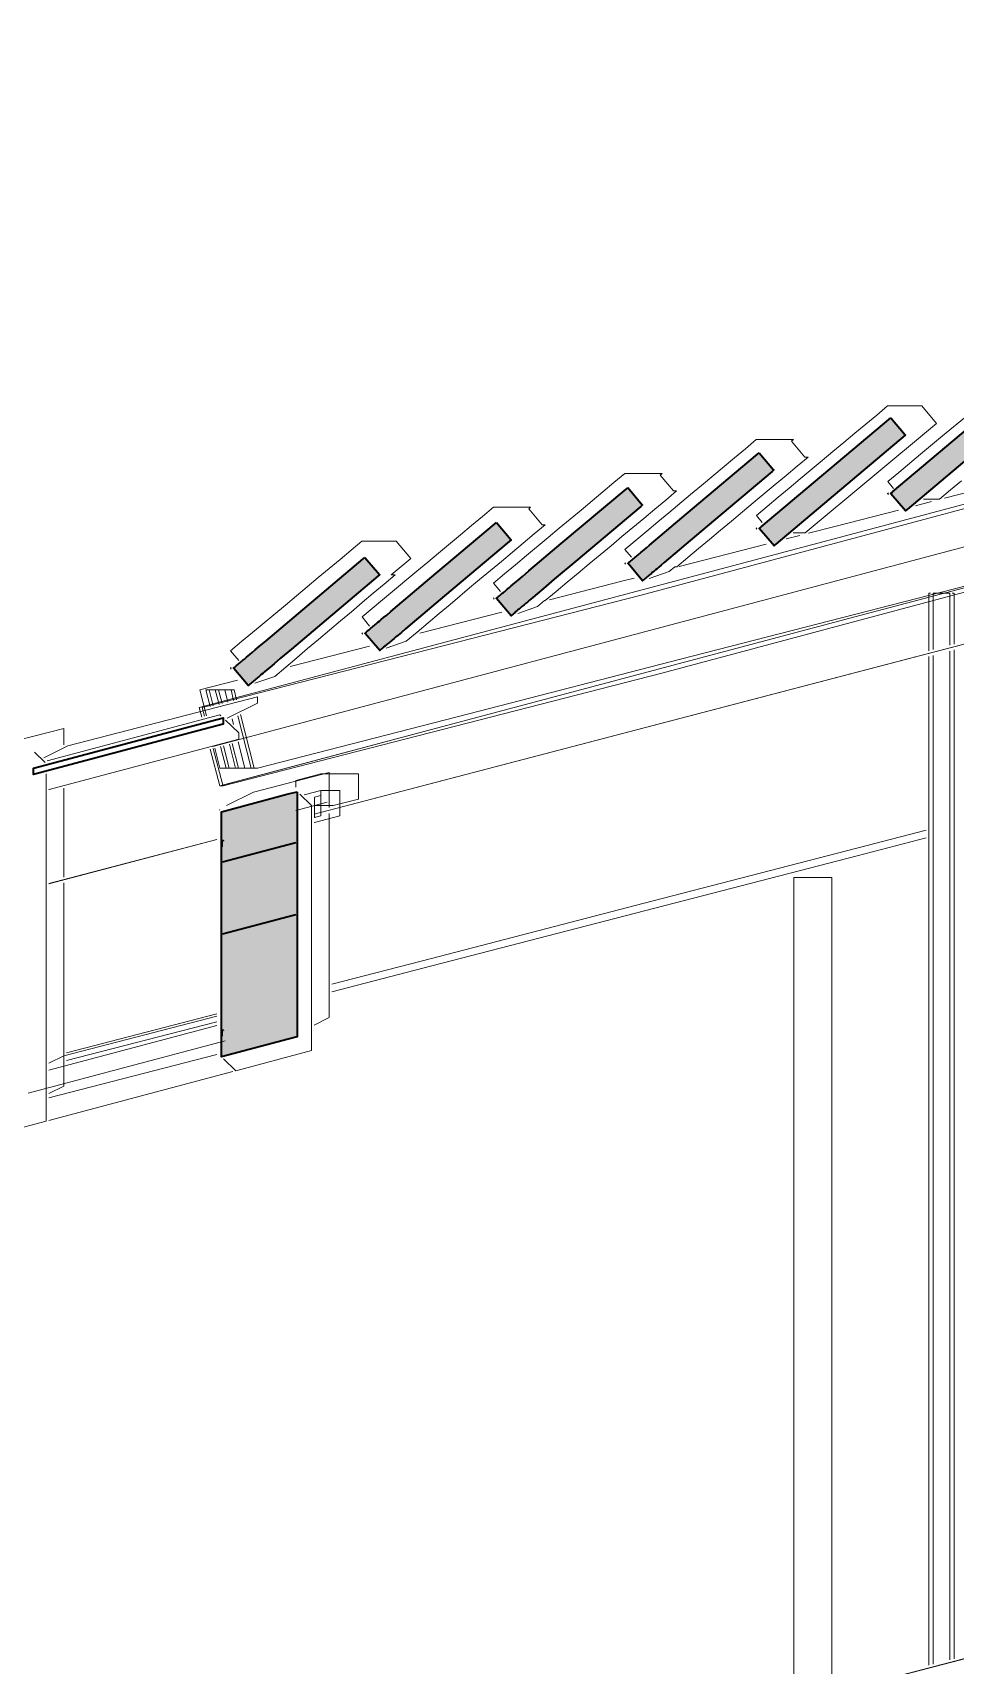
# Model space of a CAD drawing. Header units: millimetres. Extents: x 0 to 135734, y 0 to 59400.
# Drawn here: x 37392 to 38122, y 32858 to 34150 of the extents above; entities that cross this region are included whole.
import ezdxf

# ---------------------------------------------------------------- set-up
doc = ezdxf.new("R2010")
doc.units = ezdxf.units.MM
for name, color, linetype, lineweight in [('01_切断（構造・壁）', 7, 'Continuous', 35), ('03_切断（ガラス）', 5, 'Continuous', 13), ('05_断熱（仮）', 2, 'Continuous', 9), ('10_見えがかり', 7, 'Continuous', 13), ('11_見えがかり（家具）', 8, 'Continuous', 9), ('12_見えがかり（ガラス）', 5, 'Continuous', 9)]:
    doc.layers.add(name, color=color, linetype=linetype, lineweight=lineweight)

msp = doc.modelspace()

# ---------------------------------------------------------------- hatches: boundary and pattern name
at = {"layer": '01_切断（構造・壁）'}
for points in [[(38175.1, 33872.6), (38186.5, 33859), (38186.7, 33858.8), (38084.2, 33772.4), (38083.5, 33771.8), (38083.4, 33771.8), (38083.3, 33771.7), (38083.3, 33771.7), (38083.2, 33771.6), (38083.2, 33771.6), (38083.1, 33771.5), (38083.1, 33771.5), (38083, 33771.4), (38082.9, 33771.4), (38082.9, 33771.3), (38082.8, 33771.3), (38082.8, 33771.2), (38071.3, 33784.8), (38071.2, 33785), (38071.2, 33785), (38071.3, 33785.1), (38071.3, 33785.1), (38071.4, 33785.2), (38071.5, 33785.2), (38071.5, 33785.3), (38071.6, 33785.3), (38071.6, 33785.4), (38071.7, 33785.4), (38071.8, 33785.5), (38071.8, 33785.5), (38071.9, 33785.6), (38072.6, 33786.2)], [(38071.1, 33844.9), (38082.5, 33831.4), (38082.7, 33831.2), (37980.2, 33744.8), (37979.5, 33744.2), (37979.4, 33744.1), (37979.4, 33744.1), (37979.3, 33744), (37979.2, 33744), (37979.2, 33743.9), (37979.1, 33743.9), (37979.1, 33743.8), (37979, 33743.8), (37978.9, 33743.7), (37978.9, 33743.7), (37978.8, 33743.6), (37978.8, 33743.6), (37967.3, 33757.1), (37967.2, 33757.3), (37967.2, 33757.4), (37967.3, 33757.4), (37967.3, 33757.5), (37967.4, 33757.5), (37967.5, 33757.6), (37967.5, 33757.6), (37967.6, 33757.7), (37967.6, 33757.7), (37967.7, 33757.8), (37967.8, 33757.8), (37967.8, 33757.9), (37967.9, 33757.9), (37968.6, 33758.5)], [(37967.1, 33817.3), (37978.5, 33803.7), (37978.7, 33803.6), (37977.3, 33802.4), (37926, 33759.2), (37908.9, 33744.8), (37900.4, 33737.6), (37895.3, 33733.2), (37891.9, 33730.3), (37889.4, 33728.3), (37887.6, 33726.7), (37886.2, 33725.5), (37885, 33724.6), (37884.1, 33723.8), (37883.3, 33723.1), (37882.5, 33722.5), (37881.8, 33721.8), (37881, 33721.2), (37880.2, 33720.5), (37879.4, 33719.9), (37878.6, 33719.2), (37877.9, 33718.6), (37877.1, 33717.9), (37876.3, 33717.2), (37875.5, 33716.6), (37874.8, 33715.9), (37863.3, 33729.5), (37863.2, 33729.7), (37863.9, 33730.4), (37864.7, 33731), (37865.5, 33731.7), (37866.3, 33732.3), (37867, 33733), (37867.8, 33733.6), (37868.6, 33734.3), (37869.4, 33734.9), (37870.2, 33735.6), (37870.9, 33736.2), (37871.7, 33736.9), (37872.5, 33737.6), (37873.4, 33738.3), (37874.6, 33739.3), (37876, 33740.5), (37877.8, 33742), (37880.2, 33744.1), (37883.7, 33747), (37888.8, 33751.3), (37897.3, 33758.5), (37914.4, 33772.9), (37965.6, 33816.1)], [(37863.1, 33789.7), (37874.5, 33776.1), (37874.7, 33775.9), (37873.3, 33774.7), (37822, 33731.5), (37804.9, 33717.1), (37796.4, 33709.9), (37791.3, 33705.6), (37787.9, 33702.7), (37785.4, 33700.7), (37783.6, 33699.1), (37782.2, 33697.9), (37781, 33696.9), (37780.1, 33696.2), (37779.3, 33695.5), (37778.5, 33694.9), (37777.8, 33694.2), (37777, 33693.5), (37776.2, 33692.9), (37775.4, 33692.2), (37774.6, 33691.6), (37773.9, 33690.9), (37773.1, 33690.3), (37772.3, 33689.6), (37771.5, 33689), (37770.8, 33688.3), (37759.3, 33701.9), (37759.2, 33702.1), (37759.9, 33702.7), (37760.7, 33703.4), (37761.5, 33704), (37762.3, 33704.7), (37763, 33705.3), (37763.8, 33706), (37764.6, 33706.6), (37765.4, 33707.3), (37766.2, 33708), (37766.9, 33708.6), (37767.7, 33709.3), (37768.5, 33709.9), (37769.4, 33710.7), (37770.6, 33711.7), (37772, 33712.9), (37773.8, 33714.4), (37776.3, 33716.5), (37779.7, 33719.4), (37784.8, 33723.7), (37793.3, 33730.9), (37810.4, 33745.3), (37861.7, 33788.5)], [(37759.1, 33762), (37770.5, 33748.5), (37770.7, 33748.3), (37769.3, 33747.1), (37718, 33703.9), (37700.9, 33689.5), (37692.4, 33682.3), (37687.3, 33678), (37683.9, 33675.1), (37681.4, 33673), (37679.6, 33671.5), (37678.2, 33670.3), (37677, 33669.3), (37676.1, 33668.5), (37675.3, 33667.9), (37674.5, 33667.2), (37673.8, 33666.6), (37673, 33665.9), (37672.2, 33665.3), (37671.4, 33664.6), (37670.7, 33663.9), (37669.9, 33663.3), (37669.1, 33662.6), (37668.3, 33662), (37667.5, 33661.3), (37666.8, 33660.7), (37655.3, 33674.2), (37655.2, 33674.4), (37655.9, 33675.1), (37656.7, 33675.7), (37657.5, 33676.4), (37658.3, 33677), (37659, 33677.7), (37659.8, 33678.4), (37660.6, 33679), (37661.4, 33679.7), (37662.2, 33680.3), (37662.9, 33681), (37663.7, 33681.6), (37664.5, 33682.3), (37665.4, 33683.1), (37666.6, 33684), (37668, 33685.2), (37669.8, 33686.8), (37672.3, 33688.8), (37675.7, 33691.7), (37680.8, 33696), (37689.3, 33703.2), (37706.4, 33717.6), (37757.7, 33760.8)], [(37655.1, 33734.4), (37666.5, 33720.8), (37666.7, 33720.6), (37665.3, 33719.5), (37614, 33676.3), (37596.9, 33661.8), (37588.4, 33654.6), (37583.3, 33650.3), (37579.9, 33647.4), (37577.4, 33645.4), (37575.6, 33643.8), (37574.2, 33642.6), (37573, 33641.7), (37572.1, 33640.9), (37571.3, 33640.2), (37570.5, 33639.6), (37569.8, 33638.9), (37569, 33638.3), (37568.2, 33637.6), (37567.4, 33637), (37566.7, 33636.3), (37565.9, 33635.7), (37565.1, 33635), (37564.3, 33634.3), (37563.5, 33633.7), (37562.8, 33633), (37551.3, 33646.6), (37551.2, 33646.8), (37551.9, 33647.4), (37552.7, 33648.1), (37553.5, 33648.8), (37554.3, 33649.4), (37555, 33650.1), (37555.8, 33650.7), (37556.6, 33651.4), (37557.4, 33652), (37558.2, 33652.7), (37558.9, 33653.3), (37559.7, 33654), (37560.5, 33654.7), (37561.4, 33655.4), (37562.6, 33656.4), (37564, 33657.6), (37565.8, 33659.1), (37568.3, 33661.2), (37571.7, 33664.1), (37576.8, 33668.4), (37585.3, 33675.6), (37602.4, 33690), (37653.7, 33733.2)]]:
    msp.add_hatch(color=7, dxfattribs=at).paths.add_polyline_path(points)
at = {"layer": '01_切断（構造・壁）', "true_color": 0xe9dcc4}
for points in [[(37601.5, 33549), (37601.5, 33378), (37601.5, 33355), (37594.4, 33353.2), (37541.5, 33339.1), (37541.5, 33510.1), (37541.5, 33533.1), (37594.4, 33547.2)], [(37542.8, 33360.4), (37542.8, 33356.3), (37542.8, 33355.4), (37541.5, 33355.1), (37541.5, 33360.1)]]:
    msp.add_hatch(color=8, dxfattribs=at).paths.add_polyline_path(points)
at = {"layer": '05_断熱（仮）', "true_color": 0xf3d98b}
for points in [[(37542.8, 33506.3), (37542.8, 33505.4), (37541.5, 33505.1), (37541.5, 33510.1), (37542.8, 33510.4)], [(37594.4, 33353.2), (37541.5, 33339.1), (37541.5, 33355.1), (37542.8, 33355.4), (37542.8, 33356.3), (37542.8, 33360.4), (37541.5, 33360.1), (37541.5, 33413.1), (37541.5, 33436.1), (37594.4, 33450.2), (37601.5, 33452), (37601.5, 33378), (37601.5, 33355)]]:
    msp.add_hatch(color=8, dxfattribs=at).paths.add_polyline_path(points)

# ---------------------------------------------------------------- linework, layer by layer
at = {"layer": '01_切断（構造・壁）'}
for points in [[(38186.7, 33858.8), (38084.2, 33772.4), (38083.5, 33771.8), (38083.4, 33771.8), (38083.3, 33771.7), (38083.3, 33771.7), (38083.2, 33771.6), (38083.2, 33771.6), (38083.1, 33771.5), (38083.1, 33771.5), (38083, 33771.4), (38082.9, 33771.4), (38082.9, 33771.3), (38082.8, 33771.3), (38082.8, 33771.2), (38071.3, 33784.8), (38071.2, 33785), (38071.2, 33785), (38071.3, 33785.1), (38071.3, 33785.1), (38071.4, 33785.2), (38071.5, 33785.2), (38071.5, 33785.3), (38071.6, 33785.3), (38071.6, 33785.4), (38071.7, 33785.4), (38071.8, 33785.5), (38071.8, 33785.5), (38071.9, 33785.6), (38072.6, 33786.2), (38175.1, 33872.6)], [(38071.1, 33844.9), (38082.5, 33831.4), (38082.7, 33831.2), (37980.2, 33744.8), (37979.5, 33744.2), (37979.4, 33744.1), (37979.4, 33744.1), (37979.3, 33744), (37979.2, 33744), (37979.2, 33743.9), (37979.1, 33743.9), (37979.1, 33743.8), (37979, 33743.8), (37978.9, 33743.7), (37978.9, 33743.7), (37978.8, 33743.6), (37978.8, 33743.6), (37967.3, 33757.1), (37967.2, 33757.3), (37967.2, 33757.4), (37967.3, 33757.4), (37967.3, 33757.5), (37967.4, 33757.5), (37967.5, 33757.6), (37967.5, 33757.6), (37967.6, 33757.7), (37967.6, 33757.7), (37967.7, 33757.8), (37967.8, 33757.8), (37967.8, 33757.9), (37967.9, 33757.9), (37968.6, 33758.5), (38071.1, 33844.9)], [(37967.1, 33817.3), (37978.5, 33803.7), (37978.7, 33803.6), (37977.3, 33802.4), (37926, 33759.2), (37908.9, 33744.8), (37900.4, 33737.6), (37895.3, 33733.2), (37891.9, 33730.3), (37889.4, 33728.3), (37887.6, 33726.7), (37886.2, 33725.5), (37885, 33724.6), (37884.1, 33723.8), (37883.3, 33723.1), (37882.5, 33722.5), (37881.8, 33721.8), (37881, 33721.2), (37880.2, 33720.5), (37879.4, 33719.9), (37878.6, 33719.2), (37877.9, 33718.6), (37877.1, 33717.9), (37876.3, 33717.2), (37875.5, 33716.6), (37874.8, 33715.9), (37863.3, 33729.5), (37863.2, 33729.7), (37863.9, 33730.4), (37864.7, 33731), (37865.5, 33731.7), (37866.3, 33732.3), (37867, 33733), (37867.8, 33733.6), (37868.6, 33734.3), (37869.4, 33734.9), (37870.2, 33735.6), (37870.9, 33736.2), (37871.7, 33736.9), (37872.5, 33737.6), (37873.4, 33738.3), (37874.6, 33739.3), (37876, 33740.5), (37877.8, 33742), (37880.2, 33744.1), (37883.7, 33747), (37888.8, 33751.3), (37897.3, 33758.5), (37914.4, 33772.9), (37965.6, 33816.1), (37967.1, 33817.3)], [(37863.1, 33789.7), (37874.5, 33776.1), (37874.7, 33775.9), (37873.3, 33774.7), (37822, 33731.5), (37804.9, 33717.1), (37796.4, 33709.9), (37791.3, 33705.6), (37787.9, 33702.7), (37785.4, 33700.7), (37783.6, 33699.1), (37782.2, 33697.9), (37781, 33696.9), (37780.1, 33696.2), (37779.3, 33695.5), (37778.5, 33694.9), (37777.8, 33694.2), (37777, 33693.5), (37776.2, 33692.9), (37775.4, 33692.2), (37774.6, 33691.6), (37773.9, 33690.9), (37773.1, 33690.3), (37772.3, 33689.6), (37771.5, 33689), (37770.8, 33688.3), (37759.3, 33701.9), (37759.2, 33702.1), (37759.9, 33702.7), (37760.7, 33703.4), (37761.5, 33704), (37762.3, 33704.7), (37763, 33705.3), (37763.8, 33706), (37764.6, 33706.6), (37765.4, 33707.3), (37766.2, 33708), (37766.9, 33708.6), (37767.7, 33709.3), (37768.5, 33709.9), (37769.4, 33710.7), (37770.6, 33711.7), (37772, 33712.9), (37773.8, 33714.4), (37776.3, 33716.5), (37779.7, 33719.4), (37784.8, 33723.7), (37793.3, 33730.9), (37810.4, 33745.3), (37861.7, 33788.5), (37863.1, 33789.7)], [(37759.1, 33762), (37770.5, 33748.5), (37770.7, 33748.3), (37769.3, 33747.1), (37718, 33703.9), (37700.9, 33689.5), (37692.4, 33682.3), (37687.3, 33678), (37683.9, 33675.1), (37681.4, 33673), (37679.6, 33671.5), (37678.2, 33670.3), (37677, 33669.3), (37676.1, 33668.5), (37675.3, 33667.9), (37674.5, 33667.2), (37673.8, 33666.6), (37673, 33665.9), (37672.2, 33665.3), (37671.4, 33664.6), (37670.7, 33663.9), (37669.9, 33663.3), (37669.1, 33662.6), (37668.3, 33662), (37667.5, 33661.3), (37666.8, 33660.7), (37655.3, 33674.2), (37655.2, 33674.4), (37655.9, 33675.1), (37656.7, 33675.7), (37657.5, 33676.4), (37658.3, 33677), (37659, 33677.7), (37659.8, 33678.4), (37660.6, 33679), (37661.4, 33679.7), (37662.2, 33680.3), (37662.9, 33681), (37663.7, 33681.6), (37664.5, 33682.3), (37665.4, 33683.1), (37666.6, 33684), (37668, 33685.2), (37669.8, 33686.8), (37672.3, 33688.8), (37675.7, 33691.7), (37680.8, 33696), (37689.3, 33703.2), (37706.4, 33717.6), (37757.7, 33760.8), (37759.1, 33762)], [(37655.1, 33734.4), (37666.5, 33720.8), (37666.7, 33720.6), (37665.3, 33719.5), (37614, 33676.3), (37596.9, 33661.8), (37588.4, 33654.6), (37583.3, 33650.3), (37579.9, 33647.4), (37577.4, 33645.4), (37575.6, 33643.8), (37574.2, 33642.6), (37573, 33641.7), (37572.1, 33640.9), (37571.3, 33640.2), (37570.5, 33639.6), (37569.8, 33638.9), (37569, 33638.3), (37568.2, 33637.6), (37567.4, 33637), (37566.7, 33636.3), (37565.9, 33635.7), (37565.1, 33635), (37564.3, 33634.3), (37563.5, 33633.7), (37562.8, 33633), (37551.3, 33646.6), (37551.2, 33646.8), (37551.9, 33647.4), (37552.7, 33648.1), (37553.5, 33648.8), (37554.3, 33649.4), (37555, 33650.1), (37555.8, 33650.7), (37556.6, 33651.4), (37557.4, 33652), (37558.2, 33652.7), (37558.9, 33653.3), (37559.7, 33654), (37560.5, 33654.7), (37561.4, 33655.4), (37562.6, 33656.4), (37564, 33657.6), (37565.8, 33659.1), (37568.3, 33661.2), (37571.7, 33664.1), (37576.8, 33668.4), (37585.3, 33675.6), (37602.4, 33690), (37653.7, 33733.2), (37655.1, 33734.4)], [(37542.8, 33603.3), (37542.8, 33602.4), (37517.8, 33595.8), (37392.8, 33562.6), (37392.8, 33566.8), (37392.8, 33567.6), (37517.8, 33600.8), (37542.8, 33607.4), (37542.8, 33603.3)], [(37601.5, 33549), (37601.5, 33378), (37601.5, 33355), (37594.4, 33353.2), (37541.5, 33339.1), (37541.5, 33510.1), (37541.5, 33533.1), (37594.4, 33547.2), (37601.5, 33549)], [(37601.5, 33549), (37601.5, 33378), (37601.5, 33355), (37594.4, 33353.2), (37541.5, 33339.1), (37541.5, 33510.1), (37541.5, 33533.1), (37594.4, 33547.2), (37601.5, 33549)], [(37542.5, 33510.4), (37542.8, 33510.4), (37542.8, 33509.9)], [(37542.5, 33493.4), (37594.4, 33507.2), (37600.5, 33508.8)], [(37542.5, 33436.4), (37594.4, 33450.2), (37600.5, 33451.8)], [(37542.5, 33360.4), (37542.8, 33360.4), (37542.8, 33359.9)]]:
    msp.add_lwpolyline(points, dxfattribs=at)
at = {"layer": '03_切断（ガラス）'}
for points in [[(39544.6, 34118.8), (37534.6, 33584.7)], [(37625.3, 33540.6), (37600.3, 33534)], [(37388.5, 33310.4), (37544.5, 33351.9)]]:
    msp.add_lwpolyline(points, dxfattribs=at)
at = {"layer": '10_見えがかり'}
for points in [[(37969.5, 33762), (37964.8, 33767.6), (37973.5, 33774.8), (37982.1, 33782.1), (37990.8, 33789.3), (37999.5, 33796.5), (38016.8, 33811), (38025.4, 33818.2), (38034.1, 33825.4), (38042.8, 33832.7), (38060.1, 33847.1), (38068.7, 33854.4), (38071.2, 33854.4), (38073.6, 33854.4), (38076.1, 33854.4), (38078.6, 33854.4), (38081, 33854.4), (38085.9, 33854.4), (38088.4, 33854.4), (38090.8, 33854.4), (38093.3, 33854.4), (38095.7, 33854.4), (38107.3, 33840.5), (38003.4, 33753.8), (38000.9, 33753.8), (37998.4, 33753.8), (37996, 33753.8), (37994, 33753.8)], [(37614.9, 33531.2), (38796.7, 33840.5), (38796.9, 33840.5), (37614.9, 33531.2)], [(38073.3, 33789), (38068.8, 33794.4), (38077.5, 33801.6), (38094.8, 33816.1), (38112.1, 33830.5), (38120.8, 33837.8), (38129.4, 33845)], [(37866, 33734.7), (37860.8, 33740.8), (37878.1, 33755.3), (37886.8, 33762.5), (37895.5, 33769.8), (37912.8, 33784.2), (37921.4, 33791.4), (37947.4, 33813.1), (37956.1, 33820.4), (37964.7, 33827.6), (37967.2, 33827.6), (37972.1, 33827.6), (37974.6, 33827.6), (37981.9, 33827.6), (37984.4, 33827.6), (37986.8, 33827.6), (37989.3, 33827.6), (37991.7, 33827.6), (37994.2, 33827.6), (37992.7, 33826.4), (38003.3, 33813.8), (38005.7, 33813.8), (37997.1, 33806.6), (37988.4, 33799.3), (37979.8, 33792.1), (37962.4, 33777.6), (37953.8, 33770.4), (37945.1, 33763.2), (37936.5, 33756), (37927.8, 33748.7), (37919.1, 33741.5), (37910.5, 33734.3), (37901.8, 33727), (37900.2, 33727), (37895.7, 33723.2), (37880, 33717.8)], [(37762.4, 33707.4), (37756.8, 33714.1), (37765.5, 33721.3), (37774.1, 33728.5), (37782.8, 33735.8), (37800.1, 33750.2), (37808.8, 33757.5), (37817.4, 33764.7), (37826.1, 33771.9), (37834.8, 33779.1), (37843.4, 33786.4), (37852.1, 33793.6), (37860.7, 33800.8), (37863.2, 33800.8), (37865.6, 33800.8), (37868.1, 33800.8), (37870.6, 33800.8), (37873, 33800.8), (37877.9, 33800.8), (37882.8, 33800.8), (37887.8, 33800.8), (37890.2, 33800.8), (37888.8, 33799.6), (37899.3, 33787), (37901.7, 33787), (37893.1, 33779.8), (37884.4, 33772.6), (37875.8, 33765.3), (37867.1, 33758.1), (37858.5, 33750.9), (37849.8, 33743.6), (37841.1, 33736.4), (37832.5, 33729.2), (37823.8, 33722), (37815.2, 33714.7), (37806.5, 33707.5), (37797.8, 33700.3), (37797.3, 33700.3), (37791.7, 33695.6), (37776, 33690.1)], [(38127.1, 33795), (38118.5, 33787.8), (38109.8, 33780.6), (38108.1, 33780.6), (38104.9, 33780.6), (38104.9, 33780.6)], [(38069.4, 33784.1), (38068.7, 33785), (38069.5, 33785.6)], [(38104.9, 33780.6), (38097.5, 33780.6), (38097, 33780.6)], [(37658.8, 33680.1), (37652.8, 33687.3), (37696.1, 33723.5), (37704.8, 33730.7), (37713.4, 33737.9), (37730.8, 33752.4), (37739.4, 33759.6), (37748.1, 33766.8), (37756.7, 33774.1), (37759.2, 33774.1), (37761.7, 33774.1), (37764.1, 33774.1), (37766.6, 33774.1), (37769, 33774.1), (37771.5, 33774.1), (37773.9, 33774.1), (37776, 33774.1), (37778.9, 33774.1), (37780.9, 33774.1), (37783.8, 33774.1), (37786.2, 33774.1), (37784.8, 33772.9), (37795.3, 33760.2), (37797.8, 33760.2), (37789.1, 33753), (37780.4, 33745.8), (37771.8, 33738.6), (37763.1, 33731.3), (37745.8, 33716.9), (37741.1, 33713), (37739.7, 33711.8), (37722.4, 33697.2), (37713.7, 33689.9), (37705.1, 33682.6), (37696.4, 33675.3)], [(37965.3, 33756.7), (37964.7, 33757.3), (37965.2, 33757.7)], [(37555.2, 33652.8), (37548.8, 33660.5), (37557.5, 33667.8), (37566.1, 33675), (37592.1, 33696.7), (37600.8, 33703.9), (37609.4, 33711.1), (37618.1, 33718.4), (37635.4, 33732.8), (37644.1, 33740.1), (37652.7, 33747.3), (37655.2, 33747.3), (37657.7, 33747.3), (37660.1, 33747.3), (37662.6, 33747.3), (37665, 33747.3), (37667.5, 33747.3), (37669.9, 33747.3), (37672.4, 33747.3), (37674.9, 33747.3), (37677, 33747.3), (37679.8, 33747.3), (37691.3, 33733.5), (37675.9, 33720.6), (37679, 33720.6), (37670.4, 33713.3)], [(37861.3, 33729), (37860.7, 33729.7), (37861.2, 33730.1)], [(37670.4, 33713.3), (37661.7, 33706), (37653, 33698.7), (37644.4, 33691.4), (37635.7, 33684.1), (37627.1, 33676.8), (37618.4, 33669.5), (37609.7, 33662.2), (37601.1, 33654.9), (37592.4, 33647.6), (37583.8, 33640.3), (37568, 33634.9)], [(37757.3, 33701.4), (37756.7, 33702.1), (37757.2, 33702.5)], [(37653.3, 33673.8), (37652.7, 33674.4), (37653.2, 33674.8)], [(37696.4, 33675.3), (37687.7, 33668), (37672, 33662.5)], [(37549.3, 33646.1), (37548.7, 33646.8), (37549.2, 33647.2)], [(37420, 33585.4), (37570, 33624), (37570, 33619), (37546.1, 33607.1)], [(37403.6, 33573.5), (37540.3, 33609.8), (37541.1, 33609.1)], [(37354.7, 33582.7), (37356.8, 33583.7), (37416.8, 33599.1), (37416.8, 33586)], [(37544.8, 33605.5), (37555.2, 33595.6), (37555.2, 33590.6), (37405.2, 33550.8)], [(37393.5, 33580.3), (37402.1, 33572.1)], [(37401, 33575.9), (37420, 33585.4)], [(37402.9, 33563.2), (37402.9, 33288.3), (37342.9, 33272.4), (37333.2, 33281.7)], [(37545.6, 33538.1), (37566.8, 33548.7), (37626.8, 33564.2), (37626.8, 33536.4)], [(37405.2, 33550.8), (37404.9, 33551)], [(37416.8, 33551.8), (37416.8, 33481.5)], [(37603.5, 33547.1), (37612.9, 33538.1), (37612.9, 33344.1), (37552.9, 33328.2), (37543.2, 33337.5)], [(37540, 33534.4), (37540, 33534.6), (37540.2, 33534.6)], [(37626.8, 33531.8), (37626.8, 33370.2), (37614.9, 33364.2)], [(37628.8, 33396.7), (37707.7, 33417.1), (37876, 33460.7), (38044.3, 33504.3), (38099.3, 33518.6)], [(37404.9, 33476.3), (37538, 33511.1)], [(37538, 33511.1), (37404.9, 33476.2)], [(38099.3, 33512.5), (38044.7, 33498.3), (37876.4, 33454.7), (37708.1, 33411.1), (37628.8, 33390.6)], [(37416.8, 33476.9), (37416.8, 33316.1), (37404.9, 33310.2)], [(37418.8, 33342.3), (37538, 33373.2)], [(37538, 33367), (37418.8, 33336.2)], [(27397.7, 30053.8), (32589.1, 31417.6), (38504.2, 32960.7), (38504.4, 32960.7), (32589.3, 31417.6), (27397.6, 30053.7)]]:
    msp.add_lwpolyline(points, dxfattribs=at)
at = {"layer": '11_見えがかり（家具）'}
for points in [[(38101.3, 33660.6), (38101.3, 33706.2), (38101.4, 33706.2), (38101.5, 33706.2), (38101.5, 33706.2), (38101.7, 33706.2), (38101.7, 33706.2), (38101.8, 33706.2), (38102.2, 33706.2), (38102.3, 33706.2), (38102.6, 33706.2)], [(38104.6, 33661.5), (38104.6, 33706.2), (38105.7, 33706.2), (38106.9, 33706.2), (38109.4, 33706.2), (38110.7, 33706.2), (38111.9, 33706.2), (38113.1, 33706.2), (38114.3, 33706.2), (38117.8, 33706.2), (38117.8, 33664.9)], [(38119.8, 33706.2), (38120.3, 33706.2), (38120.8, 33706.2), (38120.8, 33706.2), (38121.1, 33706.2), (38121.1, 33706.2), (38121.3, 33706.2), (38121.3, 33706.2), (38121.3, 33665.8)], [(38117.8, 33660.3), (38117.8, 32862)], [(38121.3, 33661.2), (38121.3, 32862.9)], [(38101.3, 32857.7), (38101.3, 33656)], [(38104.6, 32858.6), (38104.6, 33656.9)], [(37994.6, 32829.9), (37994.6, 33481), (37994.6, 33481), (37994.8, 33481), (37995.1, 33481), (37995.3, 33481), (37995.3, 33481)], [(37995.3, 33481), (37996, 33481), (37996.1, 33481), (37998.1, 33481), (37998.7, 33481), (37999.9, 33481), (38001.5, 33481), (38003.3, 33481), (38014.3, 33481), (38016.2, 33481), (38017.9, 33481), (38020.8, 33481), (38022, 33481), (38022.2, 33481), (38023.8, 33481), (38023.9, 33481), (38023.9, 33481), (38024.3, 33481), (38024.3, 33481), (38024.5, 33481), (38024.5, 33481), (38024.5, 32837.7)]]:
    msp.add_lwpolyline(points, dxfattribs=at)
at = {"layer": '12_見えがかり（ガラス）'}
for points in [[(37535, 33583.2), (37542.6, 33554.3), (37707.8, 33598.2), (37875.3, 33642.7), (38042.8, 33687.3), (38210.3, 33731.8), (38377.8, 33776.3), (38545.3, 33820.8), (38712.8, 33865.3), (38880.3, 33909.8), (39047.8, 33954.3), (39215.3, 33998.8), (39550.3, 34087.8), (39534.1, 34149.1), (37873.7, 33704.6), (37526.4, 33615.6)], [(38026.4, 33749.1), (38193.9, 33793.6), (38361.4, 33838.1), (38528.9, 33882.6), (38696.4, 33927.1), (38863.9, 33971.6), (39031.4, 34016.2), (39198.9, 34060.7), (39366.4, 34105.2), (39533.9, 34149.7), (39535.1, 34149.7), (39536.3, 34149.7), (39552.8, 34087.8), (37890.1, 33642.7), (37542.8, 33553.7), (37541.6, 33553.7), (37540.3, 33553.7), (37532.7, 33582.6)], [(39466, 34131.6), (39533.9, 34149.7), (39550.3, 34087.8), (39215.3, 33998.8), (39047.8, 33954.3), (38880.3, 33909.8), (38712.8, 33865.3), (38545.3, 33820.8), (38377.8, 33776.3), (38210.3, 33731.8), (38042.8, 33687.3), (37875.3, 33642.7), (37707.8, 33598.2), (37540.3, 33553.7), (37532.7, 33582.6)], [(38026.4, 33749.1), (38193.9, 33793.6), (38361.4, 33838.1), (38528.9, 33882.6), (38696.4, 33927.1), (38863.9, 33971.6), (39031.4, 34016.2), (39144.3, 34046.2)], [(39077.2, 33955.6), (38742.3, 33869.4), (38574.8, 33826.3), (38407.3, 33783.1), (38239.9, 33740), (38072.4, 33696.9), (37904.9, 33653.8), (37737.4, 33610.7), (37570, 33567.6), (37567.5, 33567.6), (37565, 33567.6)], [(38113.7, 33781.3), (38181.8, 33798.8)], [(38090.8, 33775.3), (38103.3, 33778.6)], [(38006.2, 33753.6), (38026.9, 33758.9), (38077.2, 33771.8)], [(37525.9, 33608), (37523.9, 33615.6), (38026.4, 33749.1)], [(37525.9, 33608), (37523.9, 33615.6), (38026.4, 33749.1)], [(37988.3, 33749), (37999.3, 33751.8)], [(37903.7, 33727.2), (37972.6, 33744.9)], [(37801.1, 33700.8), (37859.4, 33715.8), (37868, 33718)], [(37698.5, 33674.4), (37763.4, 33691.1)], [(37595.9, 33648), (37658.8, 33664.2)], [(37529.7, 33609), (37524.4, 33629.6), (37554.2, 33637.2)], [(37529.3, 33629.6), (37531.8, 33629.6), (37535, 33616.9)], [(37532.7, 33616.3), (37529.3, 33629.6)], [(37535, 33616.9), (37531.8, 33629.6), (37534.3, 33629.6)], [(37534.3, 33629.6), (37536.7, 33629.6), (37539.7, 33618.1)], [(37536.7, 33629.6), (37539.2, 33629.6), (37542, 33618.7)], [(37539.7, 33618.1), (37536.7, 33629.6)], [(37542, 33618.7), (37539.2, 33629.6), (37541.7, 33629.6)], [(37541.7, 33629.6), (37544.1, 33629.6), (37546.6, 33619.9)], [(37546.6, 33619.9), (37544.1, 33629.6), (37546.6, 33629.6)], [(37546.6, 33629.6), (37549.1, 33629.6), (37551.2, 33621.2)], [(37549.1, 33629.6), (37551.5, 33629.6), (37553.5, 33621.8)], [(37551.2, 33621.2), (37549.1, 33629.6)], [(37526.4, 33615.6), (37528.2, 33608.7)], [(37550, 33606.8), (37551.2, 33602.2)], [(37551.2, 33602.2), (37550, 33606.8)], [(37556.6, 33610.1), (37567.5, 33567.6), (37565, 33567.6), (37554.4, 33609)], [(37554.4, 33609), (37565, 33567.6), (37562.6, 33567.6), (37560.1, 33567.6), (37554.7, 33588.5)], [(37565, 33567.6), (37562.6, 33567.6), (37560.1, 33567.6), (37557.6, 33567.6), (37555.1, 33567.6), (37552.7, 33567.6), (37550.2, 33567.6), (37547.7, 33567.6), (37545.3, 33567.6), (37542.8, 33567.6), (37540.3, 33567.6), (37536.2, 33583.5)], [(37543.2, 33585.4), (37547.7, 33567.6), (37545.3, 33567.6), (37540.8, 33584.8)], [(37547.8, 33586.6), (37552.7, 33567.6), (37550.2, 33567.6), (37547.7, 33567.6), (37543.2, 33585.4)], [(37550.1, 33587.2), (37555.1, 33567.6), (37552.7, 33567.6), (37547.8, 33586.6)], [(37554.7, 33588.5), (37560.1, 33567.6), (37557.6, 33567.6), (37555.1, 33567.6), (37550.1, 33587.2)], [(37600.3, 33552.5), (37600.3, 33558), (37620.3, 33563.2), (37649.9, 33563.2), (37649.9, 33543.2), (37629.9, 33538)], [(37607.1, 33546.5), (37620.3, 33550), (37635.2, 33550), (37635.2, 33530), (37615.2, 33524.7)], [(37607.1, 33546.5), (37620.3, 33550), (37620.3, 33534.7)], [(37615.2, 33528.6), (37620.3, 33530), (37620.3, 33546), (37615.2, 33544.7), (37615.2, 33528.6)], [(37629.9, 33538), (37614.9, 33538)], [(37620.3, 33530), (37614.9, 33528.5)], [(37620.3, 33530.5), (37620.3, 33530)], [(37615.2, 33524.7), (37614.9, 33524.7)], [(37404.9, 33328.7), (37538, 33364)], [(37416.8, 33340.1), (37538, 33371.3)], [(37538, 33341), (37404.9, 33306.8)], [(37404.9, 33334.2), (37416.8, 33340.1)], [(37550.6, 33327.6), (37404.9, 33288.9)]]:
    msp.add_lwpolyline(points, dxfattribs=at)

doc.saveas('drawing.dxf')
